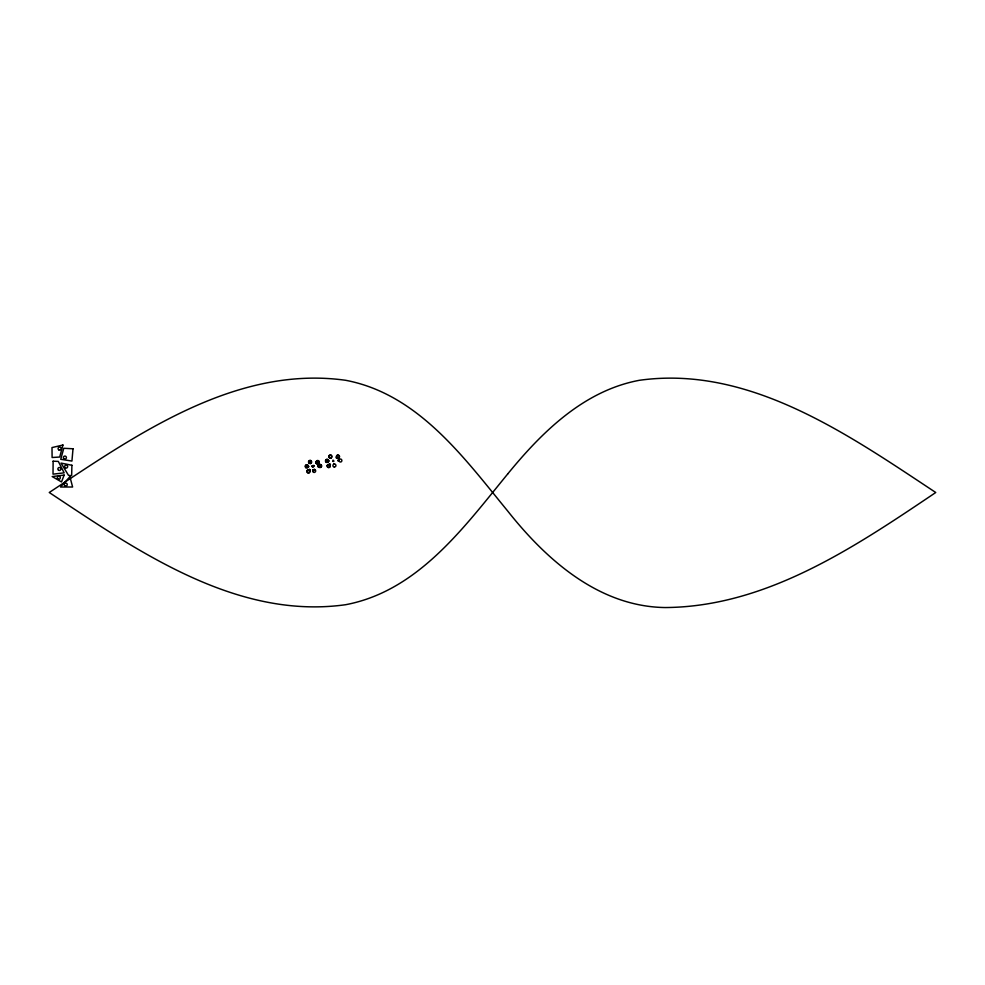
<?xml version="1.0" encoding="UTF-8"?>
<svg xmlns="http://www.w3.org/2000/svg" width="985" height="985" viewBox="0 0 985 985"><rect width="100%" height="100%" fill="white"/><g stroke="black" fill="none" stroke-linecap="round" stroke-linejoin="round"><path stroke-width="1.48" d="M312.417 465.646L313.636 466.508L312.614 466.853L312.344 465.72L313.39 465.523L313.156 466.164M336.858 458.185L336.156 457.557L336.808 458.271M332.93 461.411C332.339 458.234 335.035 462.002 333.201 461.522M311.358 462.384L311.371 461.657M312.208 466.09L313.599 466.57M312.996 466.2L312.934 466.927M329.679 464.034L330.357 464.698M330.443 464.6L329.803 463.972M313.008 465.573L314.289 465.659L313.636 465.856M309.943 470.892L309.696 471.803A1.514 1.428 77.3 0 0 308.022 469.968L308.834 469.685M309.819 471.212L310.115 470.116M313.156 470.756L313.439 469.759M309.585 471.421L310.004 470.128M318.475 463.295L318.992 462.876A1.514 1.441 41.5 0 0 319.226 462.371A1.514 1.428 41.5 0 0 316.985 460.697L316.148 462.925M315.865 463.061L316.604 461.042M313.378 469.673L312.762 471.286L313.07 470.288M309.265 471.519L309.856 470.091M338.015 460.13L338.077 461.066L338.15 460.13M309.475 472.344A1.514 1.428 77.3 0 1 307.382 472.578A1.514 1.428 77.3 0 1 307.295 470.362L308.662 469.722M308.157 470.313L309.401 469.599M308.28 470.005L309.413 469.476M317.896 465.548L320.851 464.625A1.514 1.453 66.7 0 1 321.061 467.136L318.044 466.311M312.885 466.299L312.011 466.656M307.295 470.362L308.391 469.882M316.604 463.43L319.226 462.371L316.567 463.676L318.598 463.233A1.514 1.428 41.6 0 0 318.056 460.758A1.514 1.428 41.6 0 0 316.197 462.408A1.514 1.428 41.6 0 0 318.647 463.245L316.468 463.713M309.475 469.414L307.505 470.19M308.416 466.558L305.781 467.518A1.514 1.379 -76.8 0 1 305.904 465.006L308.453 465.868M309.77 463.282L310.534 463.541M309.573 463.036L310.484 463.442M312.368 465.856L312.959 466.213M314.301 469.402L314.941 469.894M314.301 469.5L315.028 470.202M309.167 463.135A1.514 1.391 -52.4 0 1 308.896 460.931A1.514 1.391 -52.4 0 1 311.1 460.894L311.334 462.199M311.1 460.894L311.186 461.916M311.075 461.805L311.174 462.876M311.235 461.115L311.272 462.938M319.472 467.235A1.514 1.453 66.7 0 1 319.263 464.723M318.056 463.418A1.514 1.428 41.5 0 1 316.357 461.546M311.358 461.953A1.514 1.391 -52.4 0 1 309.709 463.307M307.418 465.031A1.514 1.379 -76.8 0 1 307.308 467.543M53.128 461.202L53.018 474.154L64.148 472.849L58.324 461.411L53.128 461.202M328.608 460.783L329.039 461.251L328.608 460.734M71.905 465.265L71.646 475.656L68.519 475.373L61.07 463.098L71.905 465.265M333.619 464.181L334.568 464.021L333.644 464.12M73.013 448.778L71.93 461.054L60.738 459.305L63.779 448.286L73.013 448.778M330.738 457.914L331.588 457.582L330.738 457.877M62.941 445.023L59.703 457.04L52.106 457.508L51.996 447.572L62.941 445.023M64.148 475.078L61.501 481.936L52.193 476.568L64.148 475.078M316.985 460.697L316.013 462.913L316.985 460.697M507.78 473.871C463.984 527.295 418.182 590.938 345.673 604.704C235.575 620.144 136.262 549.999 49.25 492.5C136.262 435.001 235.575 364.856 345.673 380.296C418.182 394.062 463.984 457.705 507.78 511.129C546.589 560.108 599.126 606.612 665.134 607.548C766.453 606.883 854.82 546.995 935.75 492.5C848.738 435.001 749.425 364.856 639.327 380.308C583.982 390.651 542.07 431.898 507.78 473.871M69.91 476.703L60.528 487.009L72.607 487.009L69.91 476.703M308.724 466.705L305.781 467.518L308.724 466.705M319.509 464.575L317.724 465.585L320.297 464.44L317.81 465.536L319.509 464.575M320.026 467.419L317.798 466.484L320.026 467.419M64.961 485.888A1.514 1.514 0 0 0 67.239 484.595A1.514 1.514 0 0 0 64.985 483.278A1.514 1.514 0 0 0 64.961 485.888M65.379 467.875A1.514 1.514 0 0 0 67.669 466.619A1.514 1.514 0 0 0 65.441 465.265A1.514 1.514 0 0 0 65.379 467.875M58.78 449.849A1.514 1.514 0 0 0 61.095 448.631A1.514 1.514 0 0 0 58.878 447.239A1.514 1.514 0 0 0 58.78 449.849M58.595 470.264A1.514 1.514 0 0 0 60.885 468.995A1.514 1.514 0 0 0 58.644 467.653A1.514 1.514 0 0 0 58.595 470.264M64.123 458.862A1.514 1.514 0 0 0 66.401 457.582A1.514 1.514 0 0 0 64.16 456.252A1.514 1.514 0 0 0 64.123 458.862M58.041 479.067A1.514 1.514 0 0 0 60.319 477.787A1.514 1.514 0 0 0 58.066 476.457A1.514 1.514 0 0 0 58.041 479.067M318.561 465.597A1.514 1.453 66.7 0 0 320.359 467.469A1.514 1.453 66.7 0 0 320.999 464.969A1.514 1.453 66.7 0 0 318.561 465.597M314.067 472.431A1.514 1.465 -28 0 0 315.52 470.276A1.514 1.465 -28 0 0 312.922 470.165A1.514 1.465 -28 0 0 314.067 472.431M307.197 470.892A1.514 1.428 77.2 0 0 308.834 472.874A1.514 1.428 77.2 0 0 309.622 470.424A1.514 1.428 77.2 0 0 307.197 470.892M310.583 463.393A1.514 1.391 -52.4 0 0 311.161 460.894A1.514 1.391 -52.4 0 0 308.785 461.805A1.514 1.391 -52.4 0 0 310.583 463.393M307.702 467.53A1.514 1.379 -76.8 0 0 307.48 464.957A1.514 1.379 -76.8 0 0 305.522 466.545A1.514 1.379 -76.8 0 0 307.702 467.53M338.975 460.241A1.514 1.453 66.7 0 0 340.945 461.928A1.514 1.453 66.7 0 0 341.339 459.379A1.514 1.453 66.7 0 0 338.975 460.241M336.488 457.114A1.514 1.428 41.6 0 0 339 457.742A1.514 1.428 41.6 0 0 338.175 455.292A1.514 1.428 41.6 0 0 336.488 457.114M336.648 456.941A1.514 1.428 41.6 0 0 339.16 457.569A1.514 1.428 41.6 0 0 338.335 455.119A1.514 1.428 41.6 0 0 336.648 456.941M334.321 467.013A1.514 1.465 -28 0 0 335.774 464.858A1.514 1.465 -28 0 0 333.176 464.748A1.514 1.465 -28 0 0 334.321 467.013M327.451 465.462A1.514 1.428 77.2 0 0 329.101 467.456A1.514 1.428 77.2 0 0 329.877 465.006A1.514 1.428 77.2 0 0 327.451 465.462M327.205 465.523A1.514 1.428 77.2 0 0 328.842 467.518A1.514 1.428 77.2 0 0 329.63 465.068A1.514 1.428 77.2 0 0 327.205 465.523M330.837 457.976A1.514 1.391 -52.4 0 0 331.428 455.476A1.514 1.391 -52.4 0 0 329.039 456.387A1.514 1.391 -52.4 0 0 330.837 457.976M330.603 457.791A1.514 1.391 -52.4 0 0 331.182 455.292A1.514 1.391 -52.4 0 0 328.805 456.203A1.514 1.391 -52.4 0 0 330.603 457.791M328.067 462.014A1.514 1.379 -76.8 0 0 327.611 459.49A1.514 1.379 -76.8 0 0 325.789 461.275A1.514 1.379 -76.8 0 0 328.067 462.014M327.771 461.953A1.514 1.379 -76.8 0 0 327.303 459.416A1.514 1.379 -76.8 0 0 325.493 461.202A1.514 1.379 -76.8 0 0 327.771 461.953"/></g></svg>
